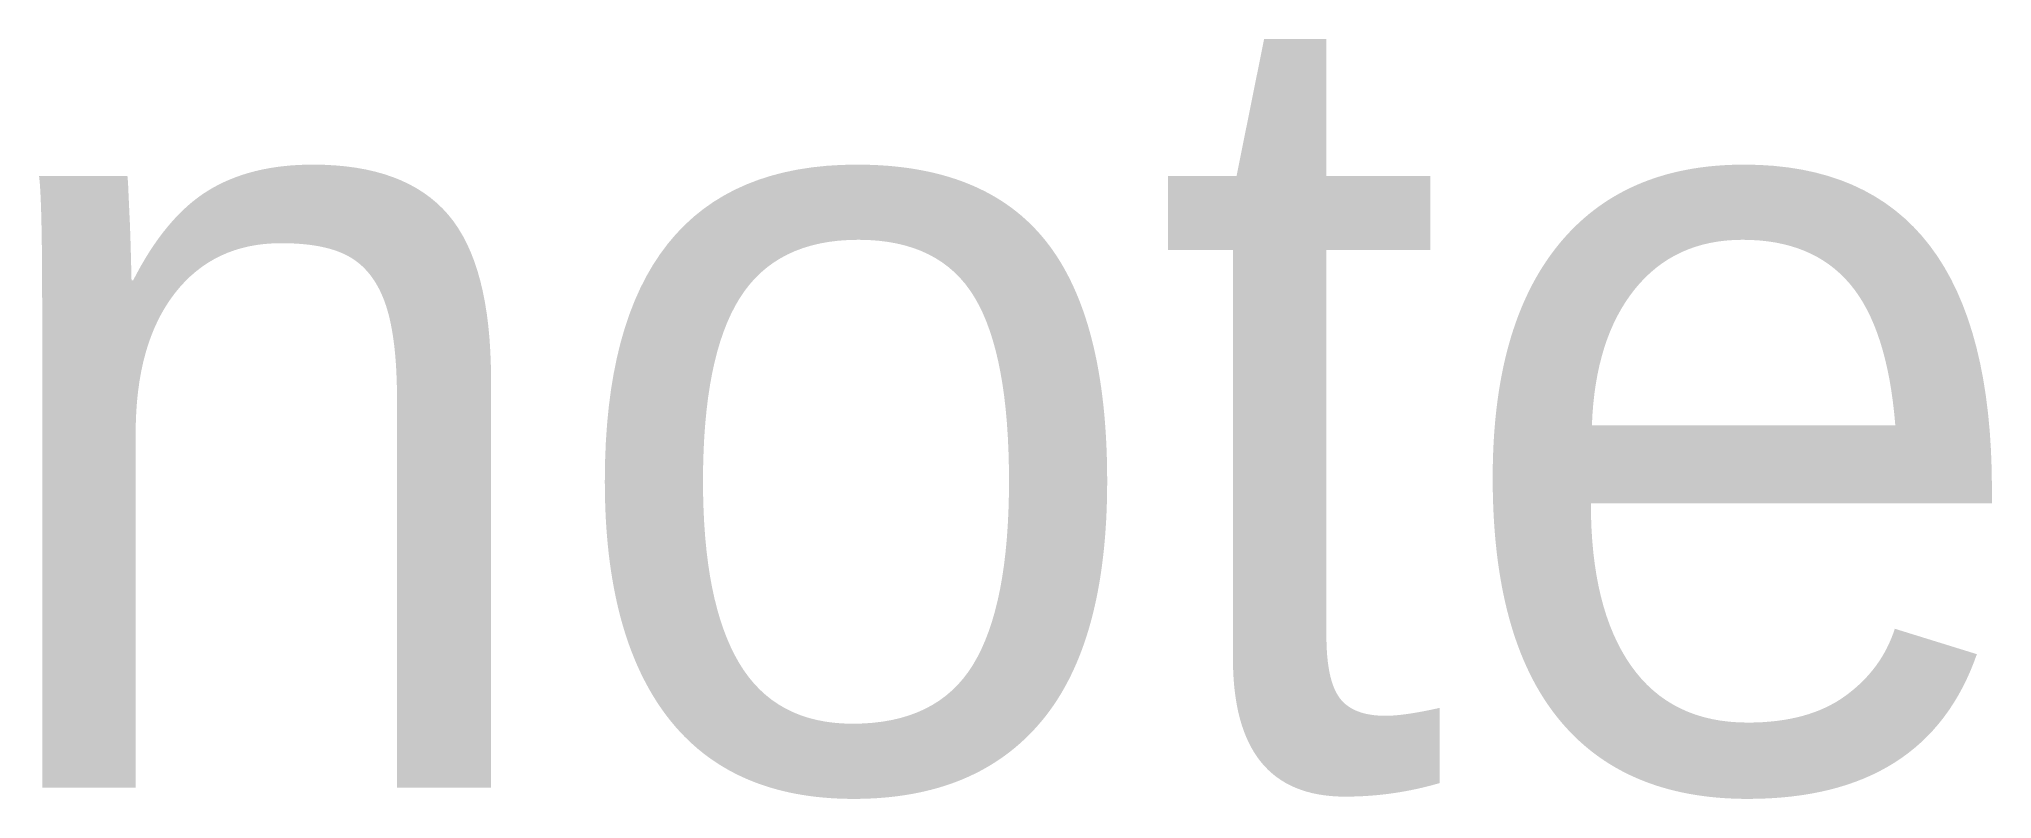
# Model space of a CAD drawing. Header units: millimetres. Extents: x 23.72 to 29.85, y 22.46 to 24.85.
import ezdxf
from ezdxf.enums import TextEntityAlignment as Align

# ---------------------------------------------------------------- set-up
doc = ezdxf.new("R2010")
doc.units = ezdxf.units.MM
doc.layers.get('0').update_dxf_attribs({"linetype": 'CONTINUOUS'})

msp = doc.modelspace()

# ---------------------------------------------------------------- texts
msp.add_text('note', height=2.5).set_placement((30, 25), align=Align.TOP_RIGHT)

doc.saveas('drawing.dxf')
